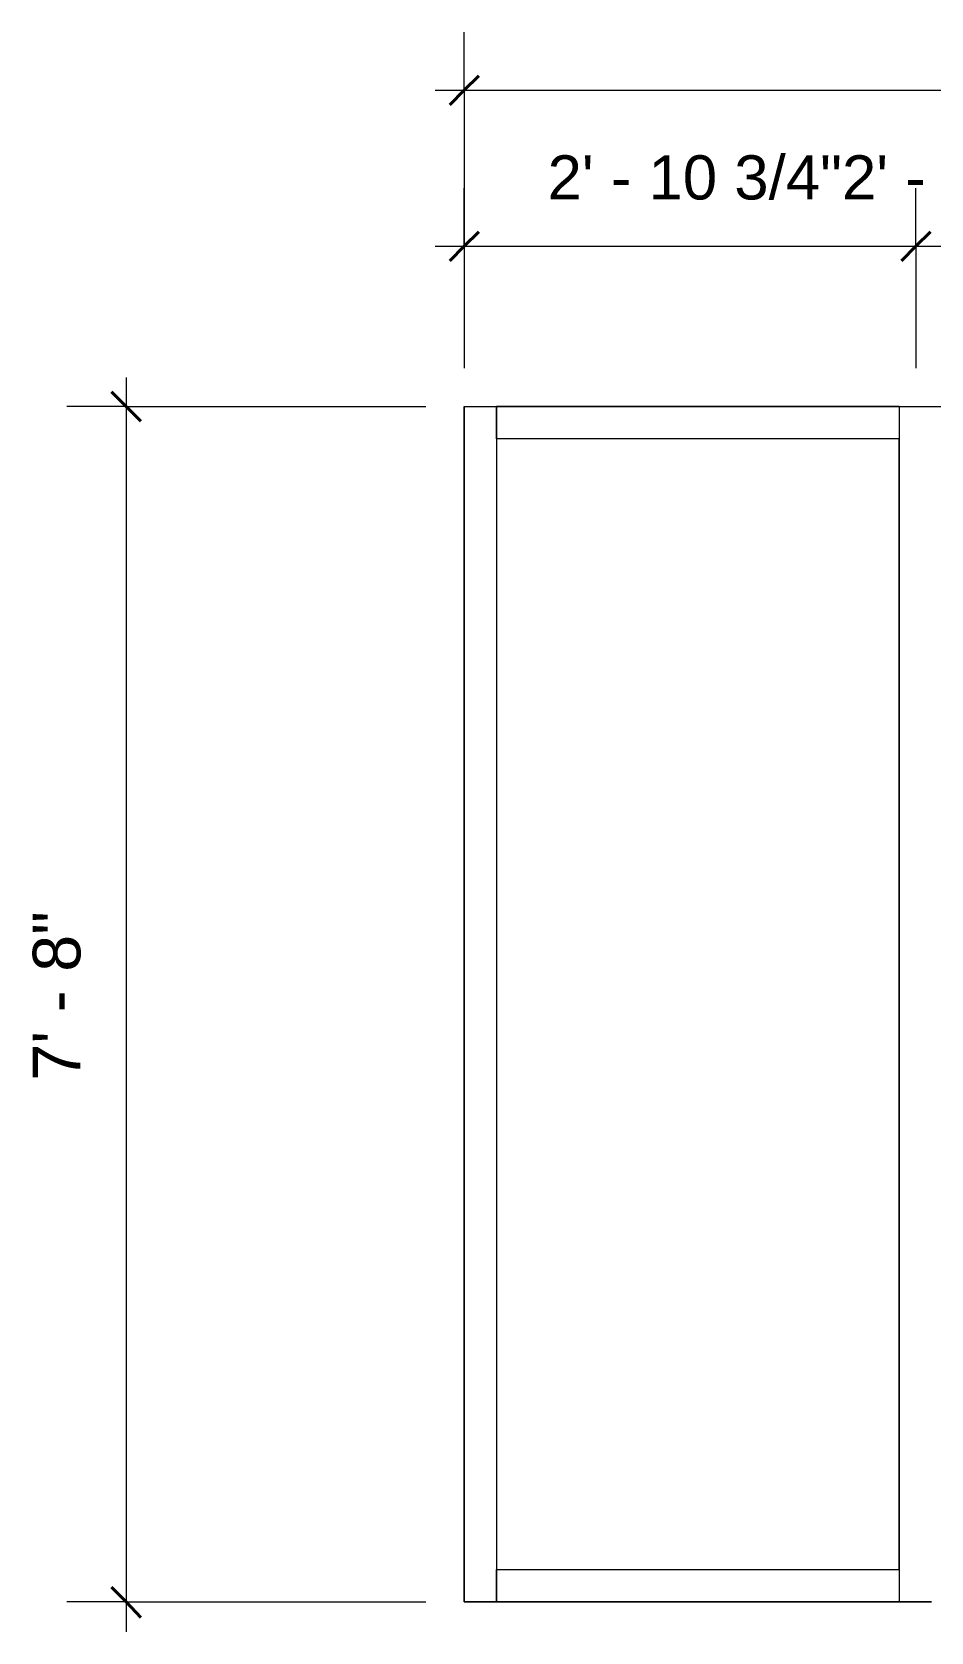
# Model space of a CAD drawing. Header units: inches. Extents: x -6061 to 13621, y -296 to 7483.
# Drawn here: x -5356.9 to -5287.7, y -186.9 to -63.7 of the extents above; entities that cross this region are included whole.
import ezdxf

# ---------------------------------------------------------------- set-up
doc = ezdxf.new("R2010")
doc.units = ezdxf.units.IN
doc.header["$MEASUREMENT"] = 0
doc.layers.get('0').update_dxf_attribs({"linetype": 'CONTINUOUS'})
doc.styles.add('Arial$001H0', font='arial.ttf')

msp = doc.modelspace()

# ---------------------------------------------------------------- linework, layer by layer
at = {"color": 7, "linetype": 'Continuous', "lineweight": 9, "true_color": 0x000007}
for p, q in [((-5323.62538, -68.18824), (-5323.62538, -63.70317)), ((-5325.86791, -68.18824), (-5215.90366, -68.18824)), ((-5323.62538, -68.18824), (-5323.62538, -89.5724)), ((-5323.62538, -80.20181), (-5323.62538, -75.71674)), ((-5288.8661, -80.20181), (-5288.8661, -75.71674)), ((-5325.86791, -80.20181), (-5288.8661, -80.20181)), ((-5323.62538, -80.20181), (-5323.62538, -89.5724)), ((-5288.8661, -80.20181), (-5251.94438, -80.20181)), ((-5288.8661, -80.20181), (-5288.8661, -89.5724)), ((-5349.65479, -90.29321), (-5349.65479, -186.88235)), ((-5349.65479, -92.53575), (-5354.21995, -92.53575)), ((-5349.65479, -92.53575), (-5326.58872, -92.53575)), ((-5323.62538, -92.53575), (-5321.14257, -92.53575)), ((-5323.62538, -92.53575), (-5323.62538, -184.55973)), ((-5321.14257, -95.01855), (-5321.14257, -92.53575)), ((-5290.14755, -92.53575), (-5321.14257, -92.53575)), ((-5321.14257, -92.53575), (-5321.14257, -184.55973)), ((-5290.14755, -92.53575), (-5290.14755, -95.01855)), ((-5290.14755, -92.53575), (-5287.66474, -92.53575)), ((-5290.14755, -92.53575), (-5290.14755, -184.55973)), ((-5290.14755, -95.01855), (-5321.14257, -95.01855)), ((-5290.14755, -95.01855), (-5321.14257, -95.01855)), ((-5321.14257, -95.01855), (-5321.14257, -182.07692)), ((-5290.14755, -182.07692), (-5290.14755, -95.01855)), ((-5321.14257, -182.07692), (-5290.14755, -182.07692)), ((-5321.14257, -184.55973), (-5321.14257, -182.07692)), ((-5321.14257, -182.07692), (-5290.14755, -182.07692)), ((-5290.14755, -182.07692), (-5290.14755, -184.55973)), ((-5349.65479, -184.55973), (-5354.21995, -184.55973)), ((-5349.65479, -184.55973), (-5326.58872, -184.55973)), ((-5323.62538, -184.55973), (-5321.14257, -184.55973)), ((-5321.14257, -184.55973), (-5323.62538, -184.55973)), ((-5290.14755, -184.55973), (-5321.14257, -184.55973)), ((-5321.14257, -184.55973), (-5290.14755, -184.55973)), ((-5290.14755, -184.55973), (-5287.66474, -184.55973)), ((-5287.66474, -184.55973), (-5290.14755, -184.55973))]:
    msp.add_line(p, q, dxfattribs=at)
at = {"color": 7, "linetype": 'Continuous', "lineweight": 40, "true_color": 0x000007}
for p, q in [((-5323.62538, -68.18824), (-5322.50411, -67.06697)), ((-5323.62538, -68.18824), (-5324.74664, -69.3095)), ((-5323.62538, -80.20181), (-5322.50411, -79.08054)), ((-5288.8661, -80.20181), (-5287.74483, -79.08054)), ((-5323.62538, -80.20181), (-5324.74664, -81.32308)), ((-5288.8661, -80.20181), (-5289.98737, -81.32308)), ((-5349.65479, -92.53575), (-5350.77605, -91.41448)), ((-5349.65479, -92.53575), (-5348.53352, -93.65701)), ((-5349.65479, -184.55973), (-5350.77605, -183.43846)), ((-5349.65479, -184.55973), (-5348.53352, -185.76109))]:
    msp.add_line(p, q, dxfattribs=at)
at = {"color": 7, "linetype": 'Continuous', "lineweight": 18, "true_color": 0x000007}
for p, q in [((-5323.62538, -184.55973), (-5323.62538, -92.53575)), ((-5323.62538, -92.53575), (-5215.66338, -92.53575)), ((-5323.62538, -184.55973), (-5323.62538, -184.55973))]:
    msp.add_line(p, q, dxfattribs=at)

# ---------------------------------------------------------------- texts
at = {"color": 7, "true_color": 0x000007, "style": 'Arial$001H0'}
msp.add_text('2\' - 10 3/4"2\' - 10 3/4"', height=3.4006702, dxfattribs=at).set_placement((-5317.21844, -76.59782))
msp.add_text('7\' - 8"', height=3.667117, rotation=90, dxfattribs=at).set_placement((-5353.17906, -144.43445))

doc.saveas('drawing.dxf')
